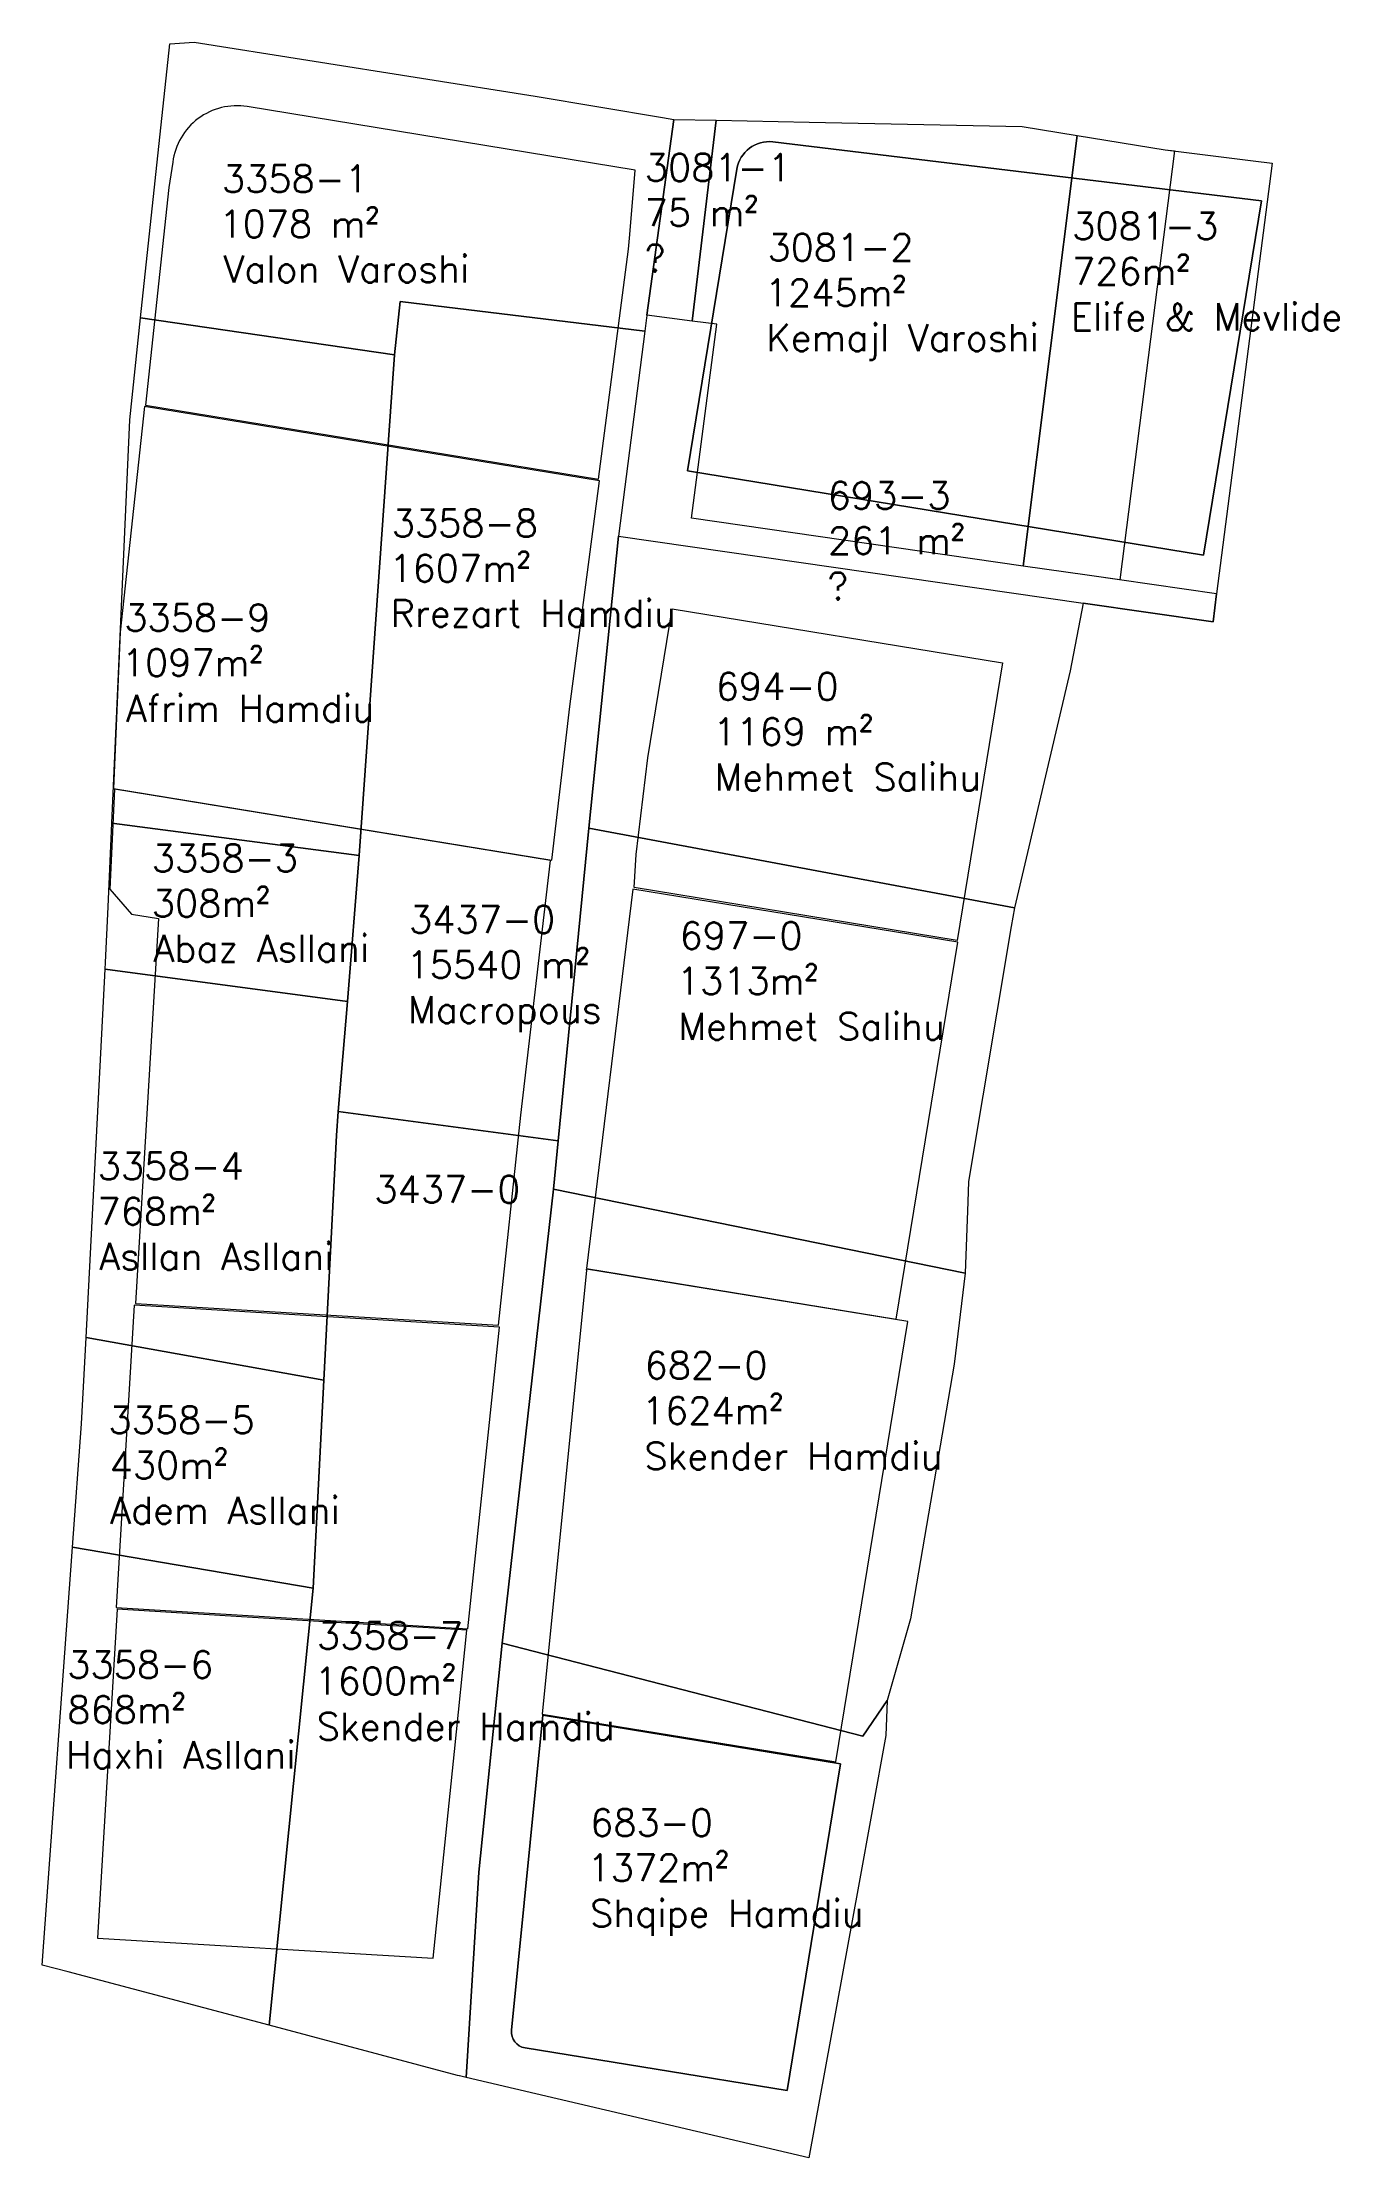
# Model space of a CAD drawing. Header units: metres. Extents: x 7511353 to 7511473, y 4692177 to 4692372.
import ezdxf

# ---------------------------------------------------------------- set-up
doc = ezdxf.new("R2010")
doc.units = ezdxf.units.M
for name, color, linetype, lineweight in [('bodrumet', 5, 'Continuous', 0), ('Ndarjet', 1, 'Continuous', 0), ('Nr Parceles Baze', 7, 'Continuous', 0), ('Parc-Re', 7, 'Continuous', 0), ('Parcela Baze', 7, 'Continuous', 0), ('ParcRePo', 7, 'Continuous', 0)]:
    doc.layers.add(name, color=color, linetype=linetype, lineweight=lineweight)
doc.styles.get("Standard").update_dxf_attribs({"font": 'simplex.shx'})

msp = doc.modelspace()

# ---------------------------------------------------------------- linework, layer by layer
at = {"layer": 'bodrumet', "flags": 128}
for points in [[(7511407.38, 4692353.25), (7511407.5, 4692354.63), (7511408, 4692360.58), (7511372.15, 4692366.44, 0.424657), (7511365.28, 4692361.31), (7511364.9, 4692358.96), (7511362.76, 4692338.84), (7511404.61, 4692332)], [(7511412.84, 4692332.78), (7511417.4, 4692360.67, -0.401993), (7511420.72, 4692363.18), (7511465.87, 4692357.73), (7511460.52, 4692324.99)], [(7511465.87, 4692357.73), (7511420.72, 4692363.18, 0.401993), (7511417.4, 4692360.67), (7511412.84, 4692332.78), (7511460.52, 4692324.99)], [(7511426.97, 4692213.27), (7511422.03, 4692183.08), (7511397.82, 4692187.03, -0.396093), (7511396.57, 4692188.66), (7511399.48, 4692217.77)], [(7511426.97, 4692213.27), (7511399.48, 4692217.77), (7511396.57, 4692188.66, 0.396093), (7511397.82, 4692187.03), (7511422.03, 4692183.08)]]:
    msp.add_lwpolyline(points, format="xyb", close=True, dxfattribs=at)
for points in [[(7511404.69, 4692331.84), (7511362.65, 4692338.71), (7511360.43, 4692317.86), (7511359.79, 4692303.41), (7511400.3, 4692296.79), (7511401.97, 4692311.01)], [(7511407.89, 4692294.26), (7511408.08, 4692297.31), (7511409.17, 4692306.25), (7511411.42, 4692320.03), (7511441.93, 4692315.04), (7511437.74, 4692289.38)], [(7511400.19, 4692296.77), (7511359.88, 4692303.35), (7511359.47, 4692294.13), (7511361.45, 4692291.79), (7511363.95, 4692291.39), (7511361.83, 4692255.81), (7511395.38, 4692253.81), (7511397.42, 4692273.24)], [(7511437.81, 4692289.22), (7511407.79, 4692294.13), (7511403.51, 4692259.06), (7511432.12, 4692254.38)], [(7511433.19, 4692254.16), (7511403.51, 4692259.01), (7511403.49, 4692258.89), (7511399.39, 4692217.88), (7511426.54, 4692213.45)], [(7511403.5, 4692259.01), (7511403.49, 4692258.89), (7511403.51, 4692259.01)], [(7511395.47, 4692253.65), (7511361.72, 4692255.67), (7511360.05, 4692227.72), (7511392.54, 4692225.77)], [(7511391.29, 4692214.42), (7511392.44, 4692225.63), (7511388.39, 4692225.87), (7511382.87, 4692226.2), (7511371.62, 4692226.87), (7511360.14, 4692227.56), (7511358.32, 4692197.16), (7511389.33, 4692195.31)]]:
    msp.add_lwpolyline(points, close=True, dxfattribs=at)
at = {"layer": 'Ndarjet', "flags": 128}
msp.add_lwpolyline([(7511461.72, 4692321.41), (7511461.39, 4692318.82)], dxfattribs=at)
at = {"layer": 'Parcela Baze', "flags": 128}
for points in [[(7511409.08, 4692347.16), (7511409.07, 4692347.1), (7511409.05, 4692346.92), (7511408.89, 4692345.69), (7511386.29, 4692348.44), (7511385.76, 4692343.5), (7511362.31, 4692346.91), (7511365, 4692372.24), (7511367.25, 4692372.38), (7511398.76, 4692367.39), (7511410.53, 4692365.42), (7511411.58, 4692365.25), (7511409.08, 4692347.16)], [(7511409.08, 4692347.16), (7511411.58, 4692365.25), (7511415.47, 4692365.18), (7511413.27, 4692346.62), (7511409.08, 4692347.16)], [(7511413.21, 4692328.4), (7511415.53, 4692346.32), (7511413.27, 4692346.62), (7511415.47, 4692365.18), (7511424.06, 4692365), (7511443.74, 4692364.6), (7511448.83, 4692363.77), (7511443.84, 4692323.97), (7511413.21, 4692328.4)], [(7511461.72, 4692321.41), (7511449.77, 4692323.12), (7511443.84, 4692323.97), (7511448.83, 4692363.77), (7511456.97, 4692362.45), (7511465.09, 4692361.42), (7511466.85, 4692361.2), (7511461.72, 4692321.41)], [(7511457.83, 4692362.34), (7511452.78, 4692322.69), (7511449.77, 4692323.12), (7511443.84, 4692323.97), (7511448.83, 4692363.77), (7511456.97, 4692362.45), (7511457.83, 4692362.34)], [(7511385.76, 4692343.5), (7511386.29, 4692348.44), (7511408.89, 4692345.69), (7511406.45, 4692326.75), (7511403.73, 4692299.74), (7511400.88, 4692270.86), (7511380.57, 4692273.57), (7511381.41, 4692283.74), (7511382.51, 4692297.23), (7511385.76, 4692343.5)], [(7511362.31, 4692346.91), (7511385.76, 4692343.5), (7511382.51, 4692297.23), (7511359.65, 4692300.23), (7511361.31, 4692337.48), (7511362.31, 4692346.91)], [(7511403.73, 4692299.74), (7511406.45, 4692326.75), (7511449.4, 4692320.55), (7511448.2, 4692314.28), (7511443.03, 4692292.38), (7511403.73, 4692299.74)], [(7511359.07, 4692287.34), (7511359.3, 4692292.47), (7511359.65, 4692300.23), (7511382.51, 4692297.23), (7511381.41, 4692283.74), (7511359.04, 4692286.71), (7511359.07, 4692287.34)], [(7511438.48, 4692258.63), (7511400.44, 4692266.38), (7511400.88, 4692270.86), (7511403.73, 4692299.74), (7511443.03, 4692292.38), (7511442.75, 4692290.68), (7511438.79, 4692267.09), (7511438.72, 4692265.22), (7511438.48, 4692258.63)], [(7511359.04, 4692286.71), (7511381.41, 4692283.74), (7511380.57, 4692273.57), (7511380.39, 4692271.34), (7511379.22, 4692248.73), (7511357.26, 4692252.69), (7511359.04, 4692286.71)], [(7511379.22, 4692248.73), (7511380.39, 4692271.34), (7511380.57, 4692273.57), (7511400.88, 4692270.86), (7511400.44, 4692266.38), (7511395.7, 4692224.43), (7511393.55, 4692203.27), (7511392.37, 4692184.3), (7511391.77, 4692184.44), (7511391.75, 4692184.44), (7511391.59, 4692184.48), (7511374.17, 4692189.12), (7511378.24, 4692229.51), (7511379.22, 4692248.73)], [(7511395.7, 4692224.43), (7511400.44, 4692266.38), (7511438.48, 4692258.63), (7511437.47, 4692250.21), (7511433.45, 4692226.69), (7511431.29, 4692219.14), (7511429.03, 4692215.84), (7511395.7, 4692224.43)], [(7511378.24, 4692229.51), (7511356.02, 4692233.29), (7511356.85, 4692244.71), (7511357.26, 4692252.69), (7511379.22, 4692248.73), (7511378.24, 4692229.51)], [(7511356.02, 4692233.29), (7511378.24, 4692229.51), (7511374.17, 4692189.12), (7511355.62, 4692194.06), (7511353.22, 4692194.68), (7511356.02, 4692233.29)], [(7511392.37, 4692184.3), (7511393.55, 4692203.27), (7511395.7, 4692224.43), (7511429.03, 4692215.84), (7511431.29, 4692219.14), (7511431.17, 4692215.91), (7511428.64, 4692201.97), (7511424.05, 4692176.88), (7511392.37, 4692184.3)]]:
    msp.add_lwpolyline(points, dxfattribs=at)
msp.add_lwpolyline([(7511449.77, 4692323.12), (7511443.84, 4692323.97), (7511413.21, 4692328.4), (7511415.53, 4692346.32), (7511413.27, 4692346.62), (7511409.08, 4692347.16), (7511409.07, 4692347.1), (7511409.05, 4692346.92), (7511408.89, 4692345.69), (7511406.45, 4692326.75), (7511449.4, 4692320.55), (7511461.39, 4692318.82), (7511461.72, 4692321.41)], close=True, dxfattribs=at)
at = {"layer": 'ParcRePo', "flags": 128}
msp.add_lwpolyline([(7511359.04, 4692286.71), (7511359.07, 4692287.34), (7511359.3, 4692292.47), (7511359.65, 4692300.23), (7511361.31, 4692337.48), (7511362.31, 4692346.91), (7511365, 4692372.24), (7511367.25, 4692372.38), (7511398.76, 4692367.39), (7511410.53, 4692365.42), (7511411.58, 4692365.25), (7511415.47, 4692365.18), (7511424.06, 4692365), (7511443.74, 4692364.6), (7511448.83, 4692363.77), (7511456.97, 4692362.45), (7511465.09, 4692361.42), (7511466.85, 4692361.2), (7511461.72, 4692321.41), (7511461.39, 4692318.82), (7511449.4, 4692320.55), (7511448.2, 4692314.28), (7511443.03, 4692292.38), (7511442.75, 4692290.68), (7511438.79, 4692267.09), (7511438.72, 4692265.22), (7511438.48, 4692258.63), (7511437.47, 4692250.21), (7511433.45, 4692226.69), (7511431.29, 4692219.14), (7511431.17, 4692215.91), (7511428.64, 4692201.97), (7511424.05, 4692176.88), (7511392.37, 4692184.3), (7511391.77, 4692184.44), (7511391.75, 4692184.44), (7511391.59, 4692184.48), (7511374.17, 4692189.12), (7511355.62, 4692194.06), (7511353.22, 4692194.68), (7511356.02, 4692233.29), (7511356.85, 4692244.71), (7511357.26, 4692252.69)], close=True, dxfattribs=at)

# ---------------------------------------------------------------- texts
at = {"layer": 'Nr Parceles Baze'}
for s, p in [('3081-1', (7511408.89, 4692359.56)), ('3358-1', (7511369.82, 4692358.52)), ('75 m²', (7511408.87, 4692355.39)), ('1078 m²', (7511369.58, 4692354.35)), ('3081-3', (7511448.37, 4692354.15)), ('3081-2', (7511420.22, 4692352.18)), ('Valon Varoshi', (7511369.95, 4692350.18)), ('?', (7511408.88, 4692351.18)), ('726m²', (7511448.36, 4692349.97)), ('1245m²', (7511419.98, 4692348)), ('Elife & Mevlide', (7511448.25, 4692345.76)), ('Kemajl Varoshi', (7511420.11, 4692343.83)), ('693-3', (7511425.78, 4692329.25)), ('3358-8', (7511385.51, 4692326.69)), ('261 m²', (7511425.81, 4692325.08)), ('1607m²', (7511385.28, 4692322.52)), ('?', (7511425.76, 4692320.87)), ('Rrezart Hamdiu', (7511385.39, 4692318.35)), ('3358-9', (7511360.8, 4692317.97)), ('1097m²', (7511360.57, 4692313.79)), ('694-0', (7511415.45, 4692311.6)), ('Afrim Hamdiu', (7511360.95, 4692309.58)), ('1169 m²', (7511415.2, 4692307.42)), ('Mehmet Salihu', (7511415.32, 4692303.22)), ('3358-3', (7511363.34, 4692295.73)), ('308m²', (7511363.34, 4692291.55)), ('Abaz Asllani', (7511363.49, 4692287.39)), ('697-0', (7511412.1, 4692288.57)), ('1313m²', (7511411.85, 4692284.39)), ('Mehmet Salihu', (7511411.97, 4692280.18)), ('3358-4', (7511358.34, 4692267.27)), ('768m²', (7511358.32, 4692263.09)), ('Asllan Asllani', (7511358.48, 4692258.93)), ('682-0', (7511408.87, 4692248.86)), ('1624m²', (7511408.62, 4692244.68)), ('3358-5', (7511359.34, 4692243.81)), ('Skender Hamdiu', (7511408.85, 4692240.47)), ('430m²', (7511359.45, 4692239.63)), ('Adem Asllani', (7511359.49, 4692235.46)), ('3358-7', (7511378.59, 4692223.87)), ('3358-6', (7511355.53, 4692221.2)), ('1600m²', (7511378.36, 4692219.69)), ('868m²', (7511355.53, 4692217.03)), ('Skender Hamdiu', (7511378.58, 4692215.48)), ('Haxhi Asllani', (7511355.4, 4692212.86)), ('683-0', (7511403.84, 4692206.59)), ('1372m²', (7511403.6, 4692202.42)), ('Shqipe Hamdiu', (7511403.82, 4692198.21))]:
    msp.add_text(s, height=2.5, dxfattribs=at).set_placement(p)
at = {"layer": 'Parc-Re'}
for s, p in [('3437-0', (7511387.11, 4692290.06)), ('15540 m²', (7511386.87, 4692285.89)), ('Macropous', (7511387, 4692281.72)), ('3437-0', (7511383.9, 4692265.12))]:
    msp.add_text(s, height=2.5, dxfattribs=at).set_placement(p)

doc.saveas('drawing.dxf')
